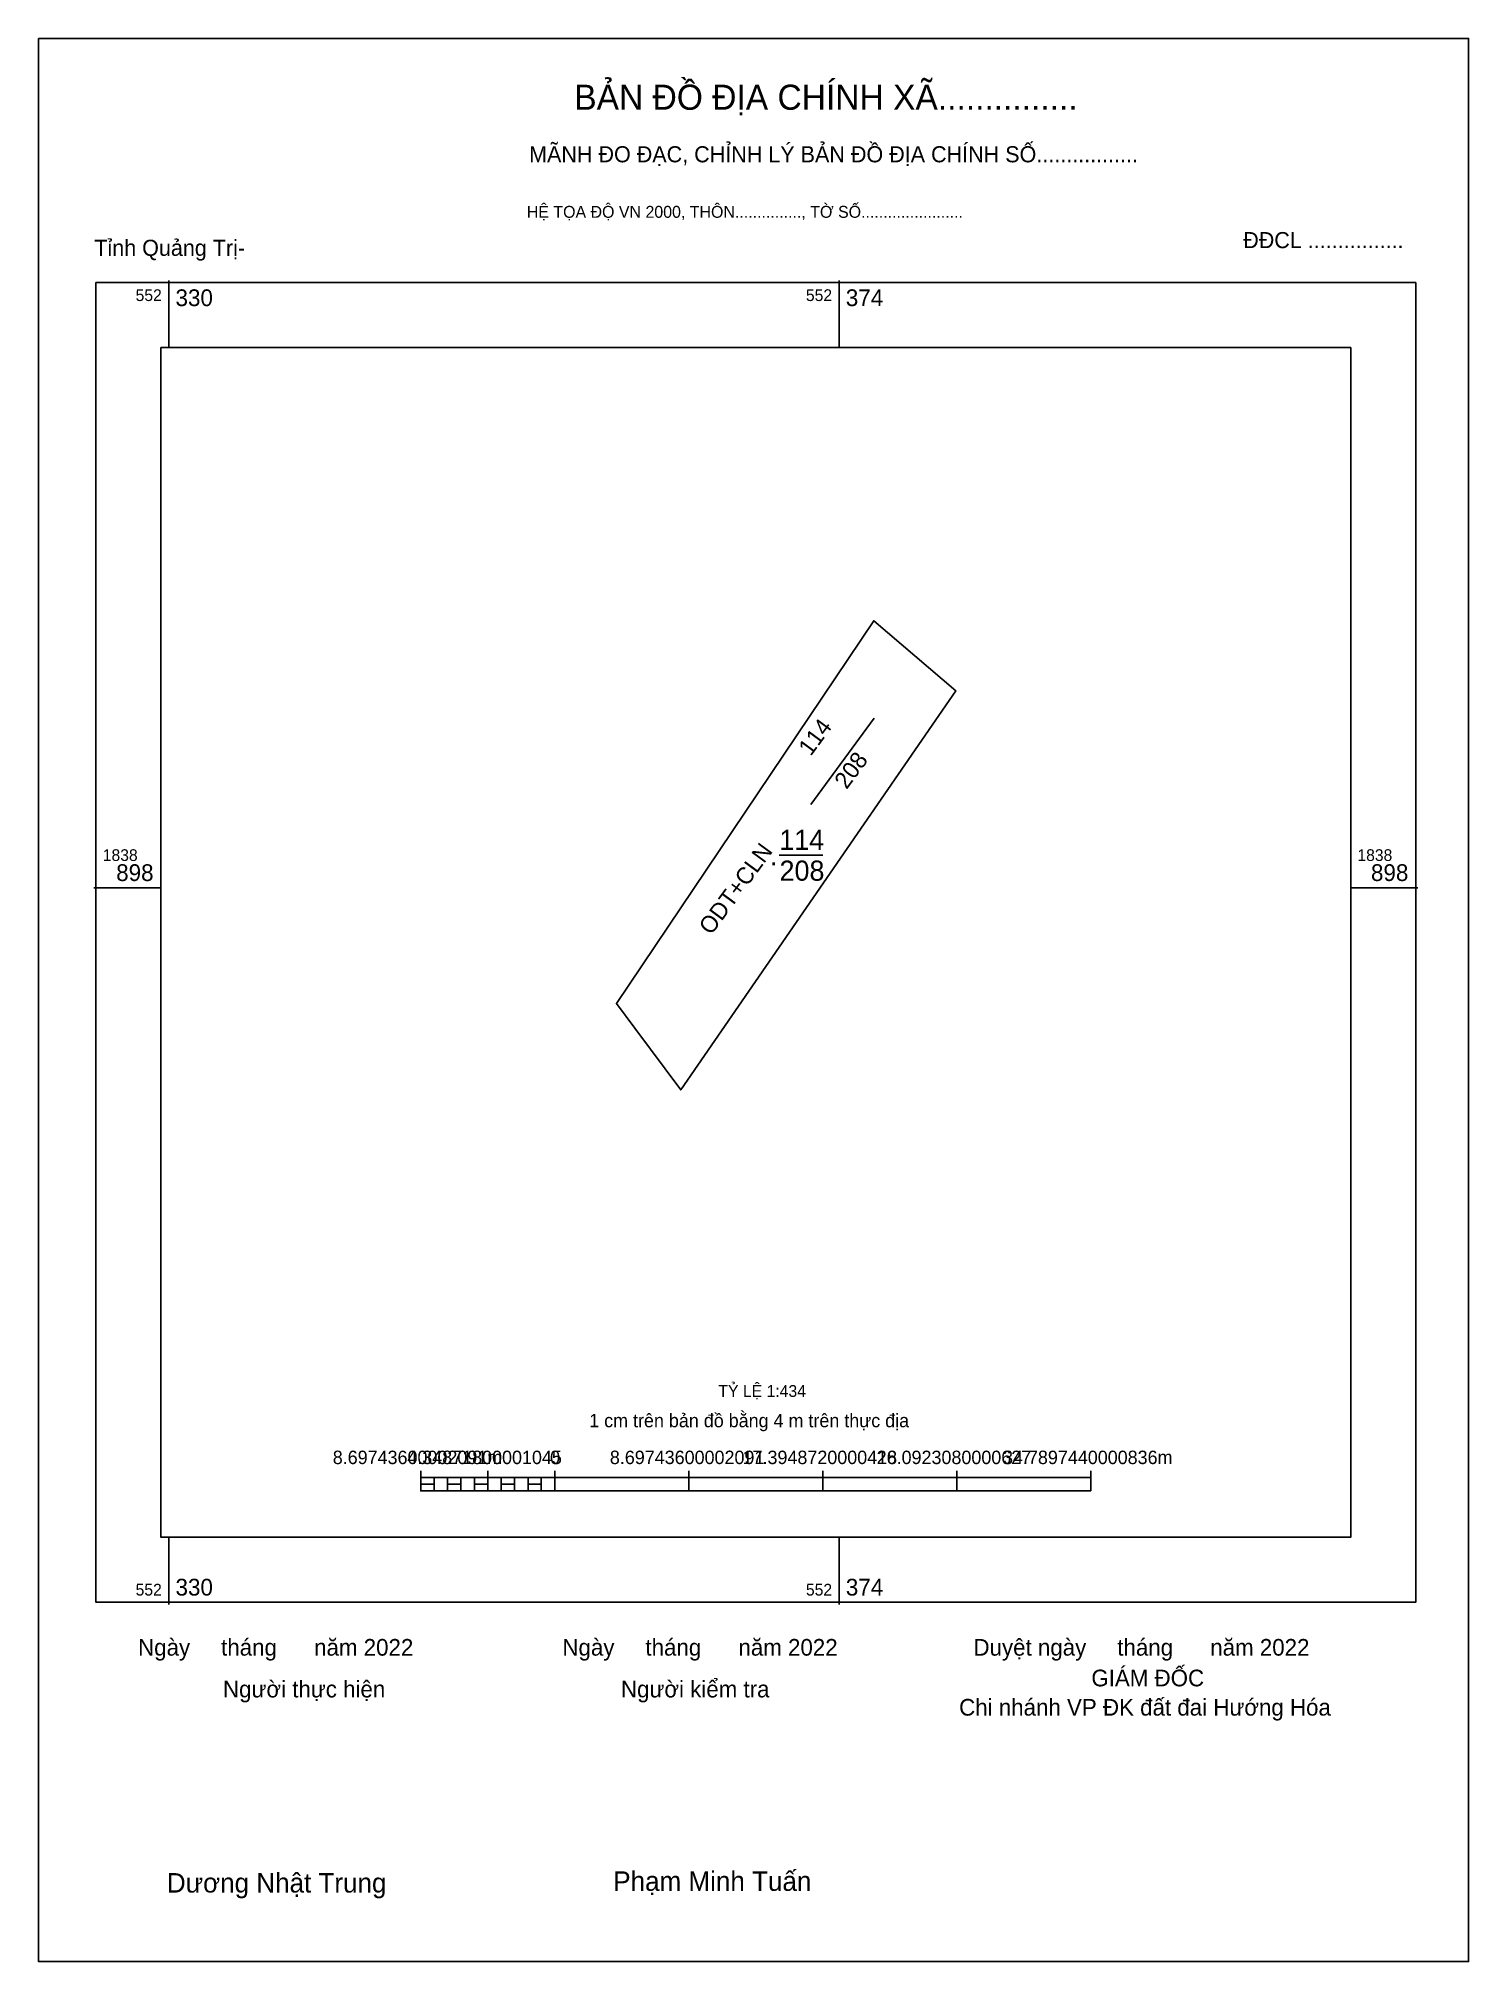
# Model space of a CAD drawing. Extents: x 552322 to 552415, y 1838829 to 1838954.
import ezdxf

# ---------------------------------------------------------------- set-up
doc = ezdxf.new("R2010")
doc.units = 0
for name, color, linetype in [('Level 10', 7, 'Continuous'), ('Level 13', 7, 'Continuous'), ('Level 14', 7, 'Continuous'), ('Level 15', 7, 'Continuous'), ('Level 27', 7, 'Continuous'), ('Level 6', 7, 'Continuous'), ('Level 62', 7, 'Continuous'), ('Level 63', 7, 'Continuous'), ('Level 9', 7, 'Continuous')]:
    doc.layers.add(name, color=color, linetype=linetype)

msp = doc.modelspace()

# ---------------------------------------------------------------- linework, layer by layer
at = {"layer": 'Level 10'}
msp.add_lwpolyline([(552360.9, 1838889.79), (552359.71, 1838891.39), (552376.41, 1838916.22), (552381.73, 1838911.67), (552363.89, 1838885.78)], close=True, dxfattribs=at)
at = {"layer": 'Level 13'}
msp.add_line((552370.28, 1838901), (552373.11, 1838901), dxfattribs=at)
at = {"layer": 'Level 14'}
msp.add_line((552372.32, 1838904.3), (552376.44, 1838909.9), dxfattribs=at)
at = {"layer": 'Level 15'}
msp.add_lwpolyline([(552322.22, 1838954), (552415, 1838954), (552415, 1838829.22), (552322.22, 1838829.22)], close=True, dxfattribs=at)
at = {"layer": 'Level 27'}
for p, q in [((552376.41, 1838916.22), (552376.41, 1838916.23)), ((552381.73, 1838911.67), (552381.73, 1838911.67)), ((552359.71, 1838891.39), (552359.7, 1838891.4)), ((552363.89, 1838885.78), (552363.89, 1838885.78))]:
    msp.add_line(p, q, dxfattribs=at)
at = {"layer": 'Level 62'}
msp.add_lwpolyline([(552330.16, 1838933.94), (552407.36, 1838933.94), (552407.36, 1838856.75), (552330.16, 1838856.75)], close=True, dxfattribs=at)
at = {"layer": 'Level 63'}
for p, q in [((552330.67, 1838938.29), (552330.67, 1838933.94)), ((552374.16, 1838938.29), (552374.16, 1838933.94)), ((552325.81, 1838898.89), (552330.16, 1838898.89)), ((552407.36, 1838898.89), (552411.71, 1838898.89)), ((552347.02, 1838861.07), (552347.02, 1838859.76)), ((552347.02, 1838860.63), (552390.5, 1838860.63)), ((552347.89, 1838860.63), (552347.89, 1838859.76)), ((552348.76, 1838860.63), (552348.76, 1838859.76)), ((552349.63, 1838860.63), (552349.63, 1838859.76)), ((552350.5, 1838860.63), (552350.5, 1838859.76)), ((552351.37, 1838861.07), (552351.37, 1838859.76)), ((552351.37, 1838860.63), (552351.37, 1838859.76)), ((552352.24, 1838860.63), (552352.24, 1838859.76)), ((552353.11, 1838860.63), (552353.11, 1838859.76)), ((552353.98, 1838860.63), (552353.98, 1838859.76)), ((552354.84, 1838860.63), (552354.84, 1838859.76)), ((552355.71, 1838861.07), (552355.71, 1838859.76)), ((552355.71, 1838860.63), (552355.71, 1838859.76)), ((552364.41, 1838861.07), (552364.41, 1838859.76)), ((552373.11, 1838861.07), (552373.11, 1838859.76)), ((552381.81, 1838861.07), (552381.81, 1838859.76)), ((552390.5, 1838861.07), (552390.5, 1838859.76)), ((552347.02, 1838859.76), (552390.5, 1838859.76)), ((552330.67, 1838856.75), (552330.67, 1838852.4)), ((552374.16, 1838856.75), (552374.16, 1838852.4))]:
    msp.add_line(p, q, dxfattribs=at)
for points in [[(552325.95, 1838938.16), (552411.57, 1838938.16), (552411.57, 1838852.54), (552325.95, 1838852.54)], [(552347.02, 1838860.2), (552347.89, 1838860.2), (552347.89, 1838859.76), (552347.02, 1838859.76)], [(552347.02, 1838860.2), (552347.89, 1838860.2), (552347.89, 1838859.76), (552347.02, 1838859.76)], [(552348.76, 1838860.2), (552349.63, 1838860.2), (552349.63, 1838859.76), (552348.76, 1838859.76)], [(552350.5, 1838860.2), (552351.37, 1838860.2), (552351.37, 1838859.76), (552350.5, 1838859.76)], [(552352.24, 1838860.2), (552353.11, 1838860.2), (552353.11, 1838859.76), (552352.24, 1838859.76)], [(552353.98, 1838860.2), (552354.84, 1838860.2), (552354.84, 1838859.76), (552353.98, 1838859.76)]]:
    msp.add_lwpolyline(points, close=True, dxfattribs=at)

# ---------------------------------------------------------------- texts
at = {"layer": 'Level 13'}
msp.add_text('114', height=1.087, rotation=53.6434, dxfattribs=at).set_placement((552372.32, 1838907.38))
for s, height, p in [('114', 1.305, (552370.28, 1838901.35)), ('.', 1.3, (552369.67, 1838900.35)), ('208', 1.305, (552370.3, 1838899.35))]:
    msp.add_text(s, height=height, dxfattribs=at).set_placement(p)
at = {"layer": 'Level 14'}
for s, p in [('208', (552374.65, 1838905.23)), ('ODT+CLN', (552365.86, 1838895.77))]:
    msp.add_text(s, height=1.087, rotation=53.6434, dxfattribs=at).set_placement(p)
at = {"layer": 'Level 6'}
msp.add_text('TỶ LỆ 1:434', height=0.7645, dxfattribs=at).set_placement((552366.33, 1838865.86))
at = {"layer": 'Level 63'}
for s, height, p in [('BẢN ĐỒ ĐỊA CHÍNH XÃ...............', 1.628, (552356.98, 1838949.37)), ('MÃNH ĐO ĐẠC, CHỈNH LÝ BẢN ĐỒ ĐỊA CHÍNH SỐ.................', 1.0446, (552354.05, 1838945.96)), ('HỆ TỌA ĐỘ VN 2000, THÔN..............., TỜ SỐ.......................', 0.7733, (552353.9, 1838942.36)), ('552', 0.761, (552328.52, 1838936.96)), ('330', 1.087, (552331.11, 1838936.63)), ('552', 0.761, (552372.01, 1838936.96)), ('374', 1.087, (552374.6, 1838936.63)), ('1838', 0.761, (552326.39, 1838900.63)), ('898', 1.087, (552327.26, 1838899.33)), ('1838', 0.761, (552407.79, 1838900.63)), ('898', 1.087, (552408.67, 1838899.33)), ('1 cm trên bản đồ bằng 4 m trên thực địa', 0.8697, (552357.95, 1838863.89)), ('8.69743600002091m', 0.8697, (552341.31, 1838861.5)), ('4.34871800001045', 0.8697, (552346.15, 1838861.5)), ('0', 0.87, (552355.41, 1838861.5)), ('8.69743600002091', 0.8697, (552359.29, 1838861.5)), ('17.3948720000418', 0.8697, (552367.9, 1838861.5)), ('26.0923080000627', 0.8697, (552376.6, 1838861.5)), ('34.7897440000836m', 0.8697, (552384.8, 1838861.5)), ('330', 1.087, (552331.11, 1838852.97)), ('374', 1.087, (552374.6, 1838852.97)), ('552', 0.761, (552328.52, 1838852.97)), ('552', 0.761, (552372.01, 1838852.97)), ('Ngày     tháng      năm 2022', 1.0821, (552328.68, 1838849.07)), ('Ngày     tháng      năm 2022', 1.0821, (552356.21, 1838849.07)), ('Duyệt ngày     tháng      năm 2022', 1.0821, (552382.88, 1838849.07)), ('GIÁM ĐỐC', 1.082, (552390.53, 1838847.08)), ('Người thực hiện', 1.0821, (552334.19, 1838846.36)), ('Người kiểm tra', 1.0821, (552360.01, 1838846.36)), ('Chi nhánh VP ĐK đất đai Hướng Hóa', 1.0821, (552381.95, 1838845.18)), ('Dương Nhật Trung', 1.2622, (552330.55, 1838833.7)), ('Phạm Minh Tuấn', 1.2622, (552359.51, 1838833.81))]:
    msp.add_text(s, height=height, dxfattribs=at).set_placement(p)
at = {"layer": 'Level 9'}
for s, p in [('ĐĐCL ................', (552400.38, 1838940.39)), ('Tỉnh Quảng Trị-', (552325.84, 1838939.89))]:
    msp.add_text(s, height=1.0446, dxfattribs=at).set_placement(p)

doc.saveas('drawing.dxf')
